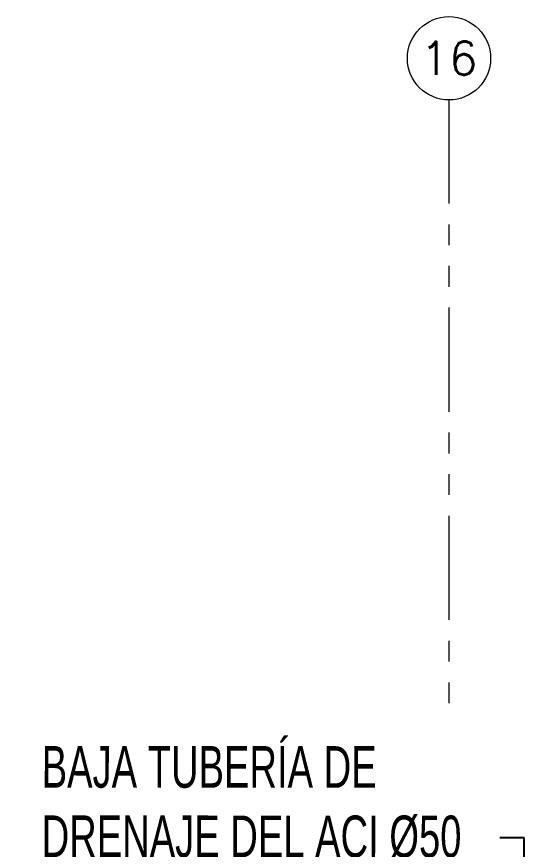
# Model space of a CAD drawing. Header units: millimetres. Extents: x 2085 to 2829, y 1352 to 1631.
# Drawn here: x 2200.71 to 2203.782, y 1540.131 to 1545.13 of the extents above; entities that cross this region are included whole.
import ezdxf
from ezdxf import colors
from ezdxf.entities.mleader import LeaderData, LeaderLine
from ezdxf.enums import TextEntityAlignment as Align
from ezdxf.math import Vec2, Vec3

# ---------------------------------------------------------------- set-up
doc = ezdxf.new("R2010")
doc.units = ezdxf.units.MM
for name, pattern in [('HIDDEN2', [0.1875, 0.125, -0.0625]), ('PHANTOM', [2.5, 1.25, -0.25, 0.25, -0.25, 0.25, -0.25]), ('PHANTOM2', [1.25, 0.625, -0.125, 0.125, -0.125, 0.125, -0.125])]:
    doc.linetypes.add(name, pattern=pattern)
for name, color, linetype, lineweight in [('000 SOS 911 TEXTOS ACI', 7, 'Continuous', 9), ('A-EJES', 251, 'PHANTOM', 9), ('A-PROYECCIONES', 251, 'HIDDEN2', 9)]:
    doc.layers.add(name, color=color, linetype=linetype, lineweight=lineweight)
doc.styles.add('PIPE', font='ARIALN.TTF', dxfattribs={"width": 0.8})
doc.styles.add('ROMANS', font='romans.shx', dxfattribs={"width": 0.8})

# ---------------------------------------------------------------- blocks, each defined once
blk = doc.blocks.new('EJES 1P')
at = {"layer": 'A-EJES', "linetype": 'PHANTOM2'}
blk.add_lwpolyline([(87.9243, 5.3453), (87.9243, -4.1582)], dxfattribs=at)
at = {"layer": 'A-EJES', "linetype": 'Continuous'}
blk.add_circle((87.9243, 5.5924), 0.25, dxfattribs=at)
at = {"layer": 'A-EJES', "linetype": 'Continuous', "style": 'ROMANS'}
blk.add_text('16', height=0.2, dxfattribs=at).set_placement((87.9243, 5.5924), align=Align.MIDDLE_CENTER)

msp = doc.modelspace()

# ---------------------------------------------------------------- block references
at = {"layer": 'A-PROYECCIONES'}
msp.add_blockref('EJES 1P', (2115.3812, 1539.2879), dxfattribs=at)

# ---------------------------------------------------------------- next in the draw order: leaders
at = {"layer": '000 SOS 911 TEXTOS ACI', "color": 8}
ml = msp.add_multileader_mtext('Standard', dxfattribs=at)
ml.set_content('{\\H1.66667x;BAJA TUBERÍA DE DRENAJE DEL ACI %%C50 AL COLECTOR FLUVIAL }', color=8, style='PIPE')
ml.set_leader_properties(color=7)
ml.build(insert=Vec2(0, 0))
ml.multileader.update_dxf_attribs({"text_left_attachment_type": 2, "text_right_attachment_type": 2, "dogleg_length": 2, "arrow_head_size": 0.15})
ctx = ml.context
ctx.base_point, ctx.char_height, ctx.arrow_head_size, ctx.landing_gap_size, ctx.plane_origin, ctx.plane_x_axis, ctx.plane_y_axis = Vec3(2200.7099, 1540.2014, 0), 0.15, 0.15, 0.15, Vec3(2206.1231, 1539.3978, 0), Vec3(1, -0.000395), Vec3(0.000395, 1)
ctx.left_attachment, ctx.right_attachment = 2, 2
notes = []
notes.append((ctx, [(0, (1, 1, 0), (2203.7574, 1540.2002, 0), (-1, 0.000395), 0.1461, [(0, [(2203.7574, 1539.0589, 0)], 0, [])])]))
ctx.mtext.insert, ctx.mtext.text_direction, ctx.mtext.rotation, ctx.mtext.width, ctx.mtext.defined_height, ctx.mtext.flow_direction = Vec3(2200.8601, 1540.751, 0), Vec3(1, -0.000395), 6.28279, 2.626125, 0.5575, 5
ctx.mtext.has_bg_fill, ctx.mtext.bg_color, ctx.mtext.bg_scale_factor, ctx.mtext.bg_transparency, ctx.mtext.use_window_bg_color = 1, -1073741824, 2, 0, 1
for ctx, leaders in notes:
    for number, flags, end, landing, length, lines in leaders:
        leader = LeaderData()
        leader.index, (leader.has_last_leader_line, leader.has_dogleg_vector, leader.attachment_direction) = number, flags
        leader.last_leader_point, leader.dogleg_vector, leader.dogleg_length = Vec3(end), Vec3(landing), length
        for number, points, colour, breaks in lines:
            line = LeaderLine()
            line.index, line.vertices, line.color, line.breaks = number, Vec3.list(points), colors.encode_raw_color(colour), breaks
            leader.lines.append(line)
        ctx.leaders.append(leader)

doc.saveas('drawing.dxf')
